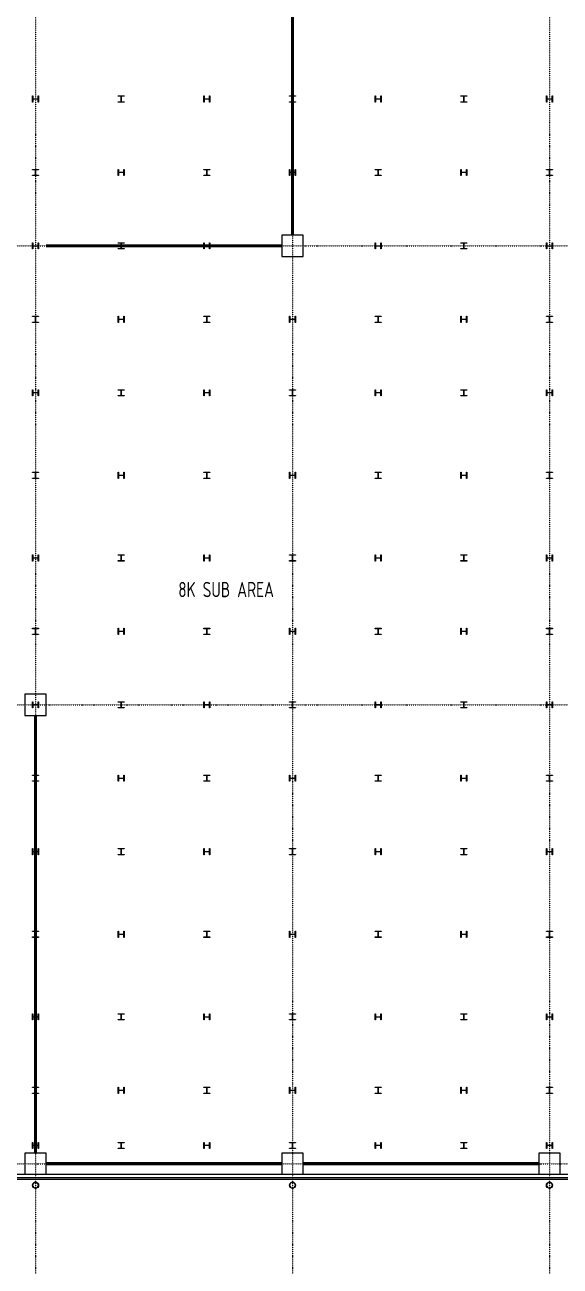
# Model space of a CAD drawing. Extents: x -32000 to 362567, y -29000 to 144214.
# Drawn here: x 218050 to 235550, y -3347 to 37225 of the extents above; entities that cross this region are included whole.
import ezdxf
from ezdxf.enums import TextEntityAlignment as Align

# ---------------------------------------------------------------- set-up
doc = ezdxf.new("R2010")
doc.units = 0
doc.header["$LTSCALE"] = 10
doc.linetypes.add('H12PL25$0$JJP_三點線', pattern=[0.9, 0.3, -0.15, 0, -0.15, 0, -0.15, 0, -0.15])
for name, color, linetype in [('H12PL25$0$A-OBJE-MEP', 252, 'Continuous'), ('H12PL25$0$A-WALL-EX', 252, 'Continuous'), ('H12PL25$0$S-COL', 252, 'Continuous'), ('H12PL25$0$S-GRID', 252, 'Continuous'), ('XFDP20$0$A-CR-TXT', 2, 'Continuous'), ('XFDP20$0$A-Partition-Col (50K)', 1, 'Continuous'), ('XFDP20$0$A-W-P3_(8K)', 2, 'Continuous'), ('XFDP20$0$A-W-R1 (Rockwool) (8K)', 2, 'Continuous')]:
    doc.layers.add(name, color=color, linetype=linetype)
doc.styles.add('XFDP20$0$AA-TXT', font='isocp.shx', dxfattribs={"width": 0.8, "bigfont": 'china.shx'})

# ---------------------------------------------------------------- blocks, each defined once
blk = doc.blocks.new('XFDP20$0$TP1-50-Partition_Col-side')
blk.add_lwpolyline([(-2.5, -4), (-2.5, -3.9), (-2.6, -3.9), (-2.5, -3), (-2.5, -0.3), (-2.4, -0.2), (-0.7, -0.2), (-0.5, -0.2), (-0.1, -0.2), (0, -0.2), (0, -0.2), (0.5, -0.2), (0.6, -0.2), (2.4, -0.2), (2.5, -0.3), (2.5, -3), (2.6, -3.9), (2.5, -3.9), (2.5, -4), (2.7, -4), (2.7, 0), (-2.7, 0), (-2.7, -4)], close=True)
for points in [[(-1.6, -2.1), (-2.3, -2.1, 0.414213), (-2.4, -2.2), (-2.4, -3.6), (-2.5, -3.6), (-2.5, -2.2, -0.414213), (-2.3, -2), (-1.6, -2), (-1.6, -2.1)], [(1.6, -2.1), (2.3, -2.1, -0.414213), (2.4, -2.2), (2.4, -3.6), (2.5, -3.6), (2.5, -2.2, 0.414213), (2.3, -2), (1.6, -2), (1.6, -2.1)]]:
    blk.add_lwpolyline(points, format="xyb")
blk.add_lwpolyline([(2.2, -3.6), (-2.2, -3.6, -0.414214), (-2.3, -3.5), (-2.3, -2.6, -0.414214), (-2.2, -2.5), (-1.3, -2.5, 0.414214), (-1.1, -2.3), (-1.1, -2.2, 0.414214), (-1.3, -2.1), (-1.9, -2.1), (-1.9, -2.1), (-1.3, -2.1, -0.414214), (-1.2, -2.2), (-1.2, -2.3, -0.414214), (-1.3, -2.4), (-2.2, -2.4, 0.414214), (-2.4, -2.6), (-2.4, -3.5, 0.414214), (-2.2, -3.6), (2.2, -3.6, 0.414214), (2.4, -3.5), (2.4, -2.6, 0.414214), (2.2, -2.4), (1.3, -2.4, -0.414214), (1.2, -2.3), (1.2, -2.2, -0.414214), (1.3, -2.1), (1.9, -2.1), (1.9, -2.1), (1.3, -2.1, 0.414214), (1.1, -2.2), (1.1, -2.3, 0.414214), (1.3, -2.5), (2.2, -2.5, -0.414214), (2.3, -2.6), (2.3, -3.5, -0.414214)], format="xyb", close=True)
blk = doc.blocks.new('XFDP20')
at = {"layer": 'XFDP20$0$A-W-P3_(8K)', "ltscale": 0.5}
for p, q in [((226775, 37525), (226775, 30350)), ((226825, 37475), (226825, 30350)), ((218750, 30025), (226450, 30025)), ((218750, 29975), (226450, 29975)), ((218375, 14650), (218375, 350)), ((218425, 14650), (218425, 350))]:
    blk.add_line(p, q, dxfattribs=at)
at = {"layer": 'XFDP20$0$A-W-R1 (Rockwool) (8K)'}
for p, q in [((226450, 25, 0), (218750, 25, 0)), ((227150, 25, 0), (234850, 25, 0)), ((226450, -25, 0), (218750, -25, 0)), ((227150, -25, 0), (234850, -25, 0))]:
    blk.add_line(p, q, dxfattribs=at)
at = {"layer": 'XFDP20$0$A-Partition-Col (50K)', "yscale": 10, "zscale": 10}
for p, xscale, rotation in [((218750, 0), -10, 90), ((226450, 0, 0), 10, 270), ((227150, 0, 0), -10, 90), ((234850, 0), 10, 270)]:
    blk.add_blockref('XFDP20$0$TP1-50-Partition_Col-side', p, dxfattribs=dict(at, xscale=xscale, rotation=rotation))
at = {"layer": 'XFDP20$0$A-CR-TXT', "style": 'XFDP20$0$AA-TXT', "width": 0.8}
blk.add_text('8K SUB AREA', height=500, dxfattribs=at).set_placement((224630, 18768), align=Align.MIDDLE)
blk = doc.blocks.new('H12PL25')
at = {"layer": 'H12PL25$0$A-OBJE-MEP', "lineweight": 0, "flags": 128}
for points in [[(218495, -700, 1), (218305, -700, 1)], [(226895, -700, 1), (226705, -700, 1)], [(235295, -700, 1), (235105, -700, 1)]]:
    blk.add_lwpolyline(points, format="xyb", close=True, dxfattribs=at)
at = {"layer": 'H12PL25$0$A-OBJE-MEP', "lineweight": 0}
for centre in [(218400, -700), (226800, -700), (235200, -700)]:
    blk.add_circle(centre, 100, dxfattribs=at)
at = {"layer": 'H12PL25$0$A-WALL-EX', "lineweight": 0}
blk.add_line((243100, -465), (185050, -465), dxfattribs=at)
at = {"layer": 'H12PL25$0$A-WALL-EX', "lineweight": 0, "flags": 128}
for points in [[(243220, -350), (185050, -350)], [(185050, -500), (243100, -500)], [(185050, -500), (243100, -500)], [(185050, -500), (243100, -500)], [(185050, -500), (243100, -500)]]:
    blk.add_lwpolyline(points, dxfattribs=at)
at = {"layer": 'H12PL25$0$S-COL', "lineweight": 0, "flags": 128}
for points in [[(218300, 34900), (218312, 34900), (218312, 34817, 0.41421356), (218325, 34804), (218475, 34804, 0.41421356), (218488, 34817), (218488, 34900), (218500, 34900), (218500, 34700), (218488, 34700), (218488, 34783, 0.41421356), (218475, 34796), (218325, 34796, 0.41421356), (218312, 34783), (218312, 34700), (218300, 34700)], [(221100, 34700), (221100, 34712), (221183, 34712, 0.41421356), (221196, 34725), (221196, 34875, 0.41421356), (221183, 34888), (221100, 34888), (221100, 34900), (221300, 34900), (221300, 34888), (221217, 34888, 0.41421356), (221204, 34875), (221204, 34725, 0.41421356), (221217, 34712), (221300, 34712), (221300, 34700)], [(223900, 34900), (223912, 34900), (223912, 34817, 0.41421356), (223925, 34804), (224075, 34804, 0.41421356), (224088, 34817), (224088, 34900), (224100, 34900), (224100, 34700), (224088, 34700), (224088, 34783, 0.41421356), (224075, 34796), (223925, 34796, 0.41421356), (223912, 34783), (223912, 34700), (223900, 34700)], [(226700, 34700), (226700, 34712), (226783, 34712, 0.41421356), (226796, 34725), (226796, 34875, 0.41421356), (226783, 34888), (226700, 34888), (226700, 34900), (226900, 34900), (226900, 34888), (226817, 34888, 0.41421356), (226804, 34875), (226804, 34725, 0.41421356), (226817, 34712), (226900, 34712), (226900, 34700)], [(229500, 34900), (229512, 34900), (229512, 34817, 0.41421356), (229525, 34804), (229675, 34804, 0.41421356), (229688, 34817), (229688, 34900), (229700, 34900), (229700, 34700), (229688, 34700), (229688, 34783, 0.41421356), (229675, 34796), (229525, 34796, 0.41421356), (229512, 34783), (229512, 34700), (229500, 34700)], [(232300, 34700), (232300, 34712), (232383, 34712, 0.41421356), (232396, 34725), (232396, 34875, 0.41421356), (232383, 34888), (232300, 34888), (232300, 34900), (232500, 34900), (232500, 34888), (232417, 34888, 0.41421356), (232404, 34875), (232404, 34725, 0.41421356), (232417, 34712), (232500, 34712), (232500, 34700)], [(235100, 34900), (235112, 34900), (235112, 34817, 0.41421356), (235125, 34804), (235275, 34804, 0.41421356), (235288, 34817), (235288, 34900), (235300, 34900), (235300, 34700), (235288, 34700), (235288, 34783, 0.41421356), (235275, 34796), (235125, 34796, 0.41421356), (235112, 34783), (235112, 34700), (235100, 34700)], [(218300, 32300), (218300, 32312), (218383, 32312, 0.41421356), (218396, 32325), (218396, 32475, 0.41421356), (218383, 32488), (218300, 32488), (218300, 32500), (218500, 32500), (218500, 32488), (218417, 32488, 0.41421356), (218404, 32475), (218404, 32325, 0.41421356), (218417, 32312), (218500, 32312), (218500, 32300)], [(221100, 32500), (221112, 32500), (221112, 32417, 0.41421356), (221125, 32404), (221275, 32404, 0.41421356), (221288, 32417), (221288, 32500), (221300, 32500), (221300, 32300), (221288, 32300), (221288, 32383, 0.41421356), (221275, 32396), (221125, 32396, 0.41421356), (221112, 32383), (221112, 32300), (221100, 32300)], [(223900, 32300), (223900, 32312), (223983, 32312, 0.41421356), (223996, 32325), (223996, 32475, 0.41421356), (223983, 32488), (223900, 32488), (223900, 32500), (224100, 32500), (224100, 32488), (224017, 32488, 0.41421356), (224004, 32475), (224004, 32325, 0.41421356), (224017, 32312), (224100, 32312), (224100, 32300)], [(226700, 32500), (226712, 32500), (226712, 32417, 0.41421356), (226725, 32404), (226875, 32404, 0.41421356), (226888, 32417), (226888, 32500), (226900, 32500), (226900, 32300), (226888, 32300), (226888, 32383, 0.41421356), (226875, 32396), (226725, 32396, 0.41421356), (226712, 32383), (226712, 32300), (226700, 32300)], [(229500, 32300), (229500, 32312), (229583, 32312, 0.41421356), (229596, 32325), (229596, 32475, 0.41421356), (229583, 32488), (229500, 32488), (229500, 32500), (229700, 32500), (229700, 32488), (229617, 32488, 0.41421356), (229604, 32475), (229604, 32325, 0.41421356), (229617, 32312), (229700, 32312), (229700, 32300)], [(232300, 32500), (232312, 32500), (232312, 32417, 0.41421356), (232325, 32404), (232475, 32404, 0.41421356), (232488, 32417), (232488, 32500), (232500, 32500), (232500, 32300), (232488, 32300), (232488, 32383, 0.41421356), (232475, 32396), (232325, 32396, 0.41421356), (232312, 32383), (232312, 32300), (232300, 32300)], [(235100, 32300), (235100, 32312), (235183, 32312, 0.41421356), (235196, 32325), (235196, 32475, 0.41421356), (235183, 32488), (235100, 32488), (235100, 32500), (235300, 32500), (235300, 32488), (235217, 32488, 0.41421356), (235204, 32475), (235204, 32325, 0.41421356), (235217, 32312), (235300, 32312), (235300, 32300)], [(218300, 30100), (218312, 30100), (218312, 30017, 0.41421356), (218325, 30004), (218475, 30004, 0.41421356), (218488, 30017), (218488, 30100), (218500, 30100), (218500, 29900), (218488, 29900), (218488, 29983, 0.41421356), (218475, 29996), (218325, 29996, 0.41421356), (218312, 29983), (218312, 29900), (218300, 29900)], [(221100, 29900), (221100, 29912), (221183, 29912, 0.41421356), (221196, 29925), (221196, 30075, 0.41421356), (221183, 30088), (221100, 30088), (221100, 30100), (221300, 30100), (221300, 30088), (221217, 30088, 0.41421356), (221204, 30075), (221204, 29925, 0.41421356), (221217, 29912), (221300, 29912), (221300, 29900)], [(223900, 30100), (223912, 30100), (223912, 30017, 0.41421356), (223925, 30004), (224075, 30004, 0.41421356), (224088, 30017), (224088, 30100), (224100, 30100), (224100, 29900), (224088, 29900), (224088, 29983, 0.41421356), (224075, 29996), (223925, 29996, 0.41421356), (223912, 29983), (223912, 29900), (223900, 29900)], [(229500, 30100), (229512, 30100), (229512, 30017, 0.41421356), (229525, 30004), (229675, 30004, 0.41421356), (229688, 30017), (229688, 30100), (229700, 30100), (229700, 29900), (229688, 29900), (229688, 29983, 0.41421356), (229675, 29996), (229525, 29996, 0.41421356), (229512, 29983), (229512, 29900), (229500, 29900)], [(232300, 29900), (232300, 29912), (232383, 29912, 0.41421356), (232396, 29925), (232396, 30075, 0.41421356), (232383, 30088), (232300, 30088), (232300, 30100), (232500, 30100), (232500, 30088), (232417, 30088, 0.41421356), (232404, 30075), (232404, 29925, 0.41421356), (232417, 29912), (232500, 29912), (232500, 29900)], [(235100, 30100), (235112, 30100), (235112, 30017, 0.41421356), (235125, 30004), (235275, 30004, 0.41421356), (235288, 30017), (235288, 30100), (235300, 30100), (235300, 29900), (235288, 29900), (235288, 29983, 0.41421356), (235275, 29996), (235125, 29996, 0.41421356), (235112, 29983), (235112, 29900), (235100, 29900)], [(218300, 27500), (218300, 27512), (218383, 27512, 0.41421356), (218396, 27525), (218396, 27675, 0.41421356), (218383, 27688), (218300, 27688), (218300, 27700), (218500, 27700), (218500, 27688), (218417, 27688, 0.41421356), (218404, 27675), (218404, 27525, 0.41421356), (218417, 27512), (218500, 27512), (218500, 27500)], [(221100, 27700), (221112, 27700), (221112, 27617, 0.41421356), (221125, 27604), (221275, 27604, 0.41421356), (221288, 27617), (221288, 27700), (221300, 27700), (221300, 27500), (221288, 27500), (221288, 27583, 0.41421356), (221275, 27596), (221125, 27596, 0.41421356), (221112, 27583), (221112, 27500), (221100, 27500)], [(223900, 27500), (223900, 27512), (223983, 27512, 0.41421356), (223996, 27525), (223996, 27675, 0.41421356), (223983, 27688), (223900, 27688), (223900, 27700), (224100, 27700), (224100, 27688), (224017, 27688, 0.41421356), (224004, 27675), (224004, 27525, 0.41421356), (224017, 27512), (224100, 27512), (224100, 27500)], [(226700, 27700), (226712, 27700), (226712, 27617, 0.41421356), (226725, 27604), (226875, 27604, 0.41421356), (226888, 27617), (226888, 27700), (226900, 27700), (226900, 27500), (226888, 27500), (226888, 27583, 0.41421356), (226875, 27596), (226725, 27596, 0.41421356), (226712, 27583), (226712, 27500), (226700, 27500)], [(229500, 27500), (229500, 27512), (229583, 27512, 0.41421356), (229596, 27525), (229596, 27675, 0.41421356), (229583, 27688), (229500, 27688), (229500, 27700), (229700, 27700), (229700, 27688), (229617, 27688, 0.41421356), (229604, 27675), (229604, 27525, 0.41421356), (229617, 27512), (229700, 27512), (229700, 27500)], [(232300, 27700), (232312, 27700), (232312, 27617, 0.41421356), (232325, 27604), (232475, 27604, 0.41421356), (232488, 27617), (232488, 27700), (232500, 27700), (232500, 27500), (232488, 27500), (232488, 27583, 0.41421356), (232475, 27596), (232325, 27596, 0.41421356), (232312, 27583), (232312, 27500), (232300, 27500)], [(235100, 27500), (235100, 27512), (235183, 27512, 0.41421356), (235196, 27525), (235196, 27675, 0.41421356), (235183, 27688), (235100, 27688), (235100, 27700), (235300, 27700), (235300, 27688), (235217, 27688, 0.41421356), (235204, 27675), (235204, 27525, 0.41421356), (235217, 27512), (235300, 27512), (235300, 27500)], [(218300, 25300), (218312, 25300), (218312, 25217, 0.41421356), (218325, 25204), (218475, 25204, 0.41421356), (218488, 25217), (218488, 25300), (218500, 25300), (218500, 25100), (218488, 25100), (218488, 25183, 0.41421356), (218475, 25196), (218325, 25196, 0.41421356), (218312, 25183), (218312, 25100), (218300, 25100)], [(221100, 25100), (221100, 25112), (221183, 25112, 0.41421356), (221196, 25125), (221196, 25275, 0.41421356), (221183, 25288), (221100, 25288), (221100, 25300), (221300, 25300), (221300, 25288), (221217, 25288, 0.41421356), (221204, 25275), (221204, 25125, 0.41421356), (221217, 25112), (221300, 25112), (221300, 25100)], [(223900, 25300), (223912, 25300), (223912, 25217, 0.41421356), (223925, 25204), (224075, 25204, 0.41421356), (224088, 25217), (224088, 25300), (224100, 25300), (224100, 25100), (224088, 25100), (224088, 25183, 0.41421356), (224075, 25196), (223925, 25196, 0.41421356), (223912, 25183), (223912, 25100), (223900, 25100)], [(226700, 25100), (226700, 25112), (226783, 25112, 0.41421356), (226796, 25125), (226796, 25275, 0.41421356), (226783, 25288), (226700, 25288), (226700, 25300), (226900, 25300), (226900, 25288), (226817, 25288, 0.41421356), (226804, 25275), (226804, 25125, 0.41421356), (226817, 25112), (226900, 25112), (226900, 25100)], [(229500, 25300), (229512, 25300), (229512, 25217, 0.41421356), (229525, 25204), (229675, 25204, 0.41421356), (229688, 25217), (229688, 25300), (229700, 25300), (229700, 25100), (229688, 25100), (229688, 25183, 0.41421356), (229675, 25196), (229525, 25196, 0.41421356), (229512, 25183), (229512, 25100), (229500, 25100)], [(232300, 25100), (232300, 25112), (232383, 25112, 0.41421356), (232396, 25125), (232396, 25275, 0.41421356), (232383, 25288), (232300, 25288), (232300, 25300), (232500, 25300), (232500, 25288), (232417, 25288, 0.41421356), (232404, 25275), (232404, 25125, 0.41421356), (232417, 25112), (232500, 25112), (232500, 25100)], [(235100, 25300), (235112, 25300), (235112, 25217, 0.41421356), (235125, 25204), (235275, 25204, 0.41421356), (235288, 25217), (235288, 25300), (235300, 25300), (235300, 25100), (235288, 25100), (235288, 25183, 0.41421356), (235275, 25196), (235125, 25196, 0.41421356), (235112, 25183), (235112, 25100), (235100, 25100)], [(218300, 22400), (218300, 22412), (218383, 22412, 0.41421356), (218396, 22425), (218396, 22575, 0.41421356), (218383, 22588), (218300, 22588), (218300, 22600), (218500, 22600), (218500, 22588), (218417, 22588, 0.41421356), (218404, 22575), (218404, 22425, 0.41421356), (218417, 22412), (218500, 22412), (218500, 22400)], [(221100, 22600), (221112, 22600), (221112, 22517, 0.41421356), (221125, 22504), (221275, 22504, 0.41421356), (221288, 22517), (221288, 22600), (221300, 22600), (221300, 22400), (221288, 22400), (221288, 22483, 0.41421356), (221275, 22496), (221125, 22496, 0.41421356), (221112, 22483), (221112, 22400), (221100, 22400)], [(223900, 22400), (223900, 22412), (223983, 22412, 0.41421356), (223996, 22425), (223996, 22575, 0.41421356), (223983, 22588), (223900, 22588), (223900, 22600), (224100, 22600), (224100, 22588), (224017, 22588, 0.41421356), (224004, 22575), (224004, 22425, 0.41421356), (224017, 22412), (224100, 22412), (224100, 22400)], [(226700, 22600), (226712, 22600), (226712, 22517, 0.41421356), (226725, 22504), (226875, 22504, 0.41421356), (226888, 22517), (226888, 22600), (226900, 22600), (226900, 22400), (226888, 22400), (226888, 22483, 0.41421356), (226875, 22496), (226725, 22496, 0.41421356), (226712, 22483), (226712, 22400), (226700, 22400)], [(229500, 22400), (229500, 22412), (229583, 22412, 0.41421356), (229596, 22425), (229596, 22575, 0.41421356), (229583, 22588), (229500, 22588), (229500, 22600), (229700, 22600), (229700, 22588), (229617, 22588, 0.41421356), (229604, 22575), (229604, 22425, 0.41421356), (229617, 22412), (229700, 22412), (229700, 22400)], [(232300, 22600), (232312, 22600), (232312, 22517, 0.41421356), (232325, 22504), (232475, 22504, 0.41421356), (232488, 22517), (232488, 22600), (232500, 22600), (232500, 22400), (232488, 22400), (232488, 22483, 0.41421356), (232475, 22496), (232325, 22496, 0.41421356), (232312, 22483), (232312, 22400), (232300, 22400)], [(235100, 22400), (235100, 22412), (235183, 22412, 0.41421356), (235196, 22425), (235196, 22575, 0.41421356), (235183, 22588), (235100, 22588), (235100, 22600), (235300, 22600), (235300, 22588), (235217, 22588, 0.41421356), (235204, 22575), (235204, 22425, 0.41421356), (235217, 22412), (235300, 22412), (235300, 22400)], [(218300, 19900), (218312, 19900), (218312, 19817, 0.41421356), (218325, 19804), (218475, 19804, 0.41421356), (218488, 19817), (218488, 19900), (218500, 19900), (218500, 19700), (218488, 19700), (218488, 19783, 0.41421356), (218475, 19796), (218325, 19796, 0.41421356), (218312, 19783), (218312, 19700), (218300, 19700)], [(221100, 19700), (221100, 19712), (221183, 19712, 0.41421356), (221196, 19725), (221196, 19875, 0.41421356), (221183, 19888), (221100, 19888), (221100, 19900), (221300, 19900), (221300, 19888), (221217, 19888, 0.41421356), (221204, 19875), (221204, 19725, 0.41421356), (221217, 19712), (221300, 19712), (221300, 19700)], [(223900, 19900), (223912, 19900), (223912, 19817, 0.41421356), (223925, 19804), (224075, 19804, 0.41421356), (224088, 19817), (224088, 19900), (224100, 19900), (224100, 19700), (224088, 19700), (224088, 19783, 0.41421356), (224075, 19796), (223925, 19796, 0.41421356), (223912, 19783), (223912, 19700), (223900, 19700)], [(226700, 19700), (226700, 19712), (226783, 19712, 0.41421356), (226796, 19725), (226796, 19875, 0.41421356), (226783, 19888), (226700, 19888), (226700, 19900), (226900, 19900), (226900, 19888), (226817, 19888, 0.41421356), (226804, 19875), (226804, 19725, 0.41421356), (226817, 19712), (226900, 19712), (226900, 19700)], [(229500, 19900), (229512, 19900), (229512, 19817, 0.41421356), (229525, 19804), (229675, 19804, 0.41421356), (229688, 19817), (229688, 19900), (229700, 19900), (229700, 19700), (229688, 19700), (229688, 19783, 0.41421356), (229675, 19796), (229525, 19796, 0.41421356), (229512, 19783), (229512, 19700), (229500, 19700)], [(232300, 19700), (232300, 19712), (232383, 19712, 0.41421356), (232396, 19725), (232396, 19875, 0.41421356), (232383, 19888), (232300, 19888), (232300, 19900), (232500, 19900), (232500, 19888), (232417, 19888, 0.41421356), (232404, 19875), (232404, 19725, 0.41421356), (232417, 19712), (232500, 19712), (232500, 19700)], [(235100, 19900), (235112, 19900), (235112, 19817, 0.41421356), (235125, 19804), (235275, 19804, 0.41421356), (235288, 19817), (235288, 19900), (235300, 19900), (235300, 19700), (235288, 19700), (235288, 19783, 0.41421356), (235275, 19796), (235125, 19796, 0.41421356), (235112, 19783), (235112, 19700), (235100, 19700)], [(218300, 17300), (218300, 17312), (218383, 17312, 0.41421356), (218396, 17325), (218396, 17475, 0.41421356), (218383, 17488), (218300, 17488), (218300, 17500), (218500, 17500), (218500, 17488), (218417, 17488, 0.41421356), (218404, 17475), (218404, 17325, 0.41421356), (218417, 17312), (218500, 17312), (218500, 17300)], [(221100, 17500), (221112, 17500), (221112, 17417, 0.41421356), (221125, 17404), (221275, 17404, 0.41421356), (221288, 17417), (221288, 17500), (221300, 17500), (221300, 17300), (221288, 17300), (221288, 17383, 0.41421356), (221275, 17396), (221125, 17396, 0.41421356), (221112, 17383), (221112, 17300), (221100, 17300)], [(223900, 17300), (223900, 17312), (223983, 17312, 0.41421356), (223996, 17325), (223996, 17475, 0.41421356), (223983, 17488), (223900, 17488), (223900, 17500), (224100, 17500), (224100, 17488), (224017, 17488, 0.41421356), (224004, 17475), (224004, 17325, 0.41421356), (224017, 17312), (224100, 17312), (224100, 17300)], [(226700, 17500), (226712, 17500), (226712, 17417, 0.41421356), (226725, 17404), (226875, 17404, 0.41421356), (226888, 17417), (226888, 17500), (226900, 17500), (226900, 17300), (226888, 17300), (226888, 17383, 0.41421356), (226875, 17396), (226725, 17396, 0.41421356), (226712, 17383), (226712, 17300), (226700, 17300)], [(229500, 17300), (229500, 17312), (229583, 17312, 0.41421356), (229596, 17325), (229596, 17475, 0.41421356), (229583, 17488), (229500, 17488), (229500, 17500), (229700, 17500), (229700, 17488), (229617, 17488, 0.41421356), (229604, 17475), (229604, 17325, 0.41421356), (229617, 17312), (229700, 17312), (229700, 17300)], [(232300, 17500), (232312, 17500), (232312, 17417, 0.41421356), (232325, 17404), (232475, 17404, 0.41421356), (232488, 17417), (232488, 17500), (232500, 17500), (232500, 17300), (232488, 17300), (232488, 17383, 0.41421356), (232475, 17396), (232325, 17396, 0.41421356), (232312, 17383), (232312, 17300), (232300, 17300)], [(235100, 17300), (235100, 17312), (235183, 17312, 0.41421356), (235196, 17325), (235196, 17475, 0.41421356), (235183, 17488), (235100, 17488), (235100, 17500), (235300, 17500), (235300, 17488), (235217, 17488, 0.41421356), (235204, 17475), (235204, 17325, 0.41421356), (235217, 17312), (235300, 17312), (235300, 17300)], [(218300, 15100), (218312, 15100), (218312, 15017, 0.41421356), (218325, 15004), (218475, 15004, 0.41421356), (218488, 15017), (218488, 15100), (218500, 15100), (218500, 14900), (218488, 14900), (218488, 14983, 0.41421356), (218475, 14996), (218325, 14996, 0.41421356), (218312, 14983), (218312, 14900), (218300, 14900)], [(221100, 14900), (221100, 14912), (221183, 14912, 0.41421356), (221196, 14925), (221196, 15075, 0.41421356), (221183, 15088), (221100, 15088), (221100, 15100), (221300, 15100), (221300, 15088), (221217, 15088, 0.41421356), (221204, 15075), (221204, 14925, 0.41421356), (221217, 14912), (221300, 14912), (221300, 14900)], [(223900, 15100), (223912, 15100), (223912, 15017, 0.41421356), (223925, 15004), (224075, 15004, 0.41421356), (224088, 15017), (224088, 15100), (224100, 15100), (224100, 14900), (224088, 14900), (224088, 14983, 0.41421356), (224075, 14996), (223925, 14996, 0.41421356), (223912, 14983), (223912, 14900), (223900, 14900)], [(226700, 14900), (226700, 14912), (226783, 14912, 0.41421356), (226796, 14925), (226796, 15075, 0.41421356), (226783, 15088), (226700, 15088), (226700, 15100), (226900, 15100), (226900, 15088), (226817, 15088, 0.41421356), (226804, 15075), (226804, 14925, 0.41421356), (226817, 14912), (226900, 14912), (226900, 14900)], [(229500, 15100), (229512, 15100), (229512, 15017, 0.41421356), (229525, 15004), (229675, 15004, 0.41421356), (229688, 15017), (229688, 15100), (229700, 15100), (229700, 14900), (229688, 14900), (229688, 14983, 0.41421356), (229675, 14996), (229525, 14996, 0.41421356), (229512, 14983), (229512, 14900), (229500, 14900)], [(232300, 14900), (232300, 14912), (232383, 14912, 0.41421356), (232396, 14925), (232396, 15075, 0.41421356), (232383, 15088), (232300, 15088), (232300, 15100), (232500, 15100), (232500, 15088), (232417, 15088, 0.41421356), (232404, 15075), (232404, 14925, 0.41421356), (232417, 14912), (232500, 14912), (232500, 14900)], [(235100, 15100), (235112, 15100), (235112, 15017, 0.41421356), (235125, 15004), (235275, 15004, 0.41421356), (235288, 15017), (235288, 15100), (235300, 15100), (235300, 14900), (235288, 14900), (235288, 14983, 0.41421356), (235275, 14996), (235125, 14996, 0.41421356), (235112, 14983), (235112, 14900), (235100, 14900)], [(218300, 12500), (218300, 12512), (218383, 12512, 0.41421356), (218396, 12525), (218396, 12675, 0.41421356), (218383, 12688), (218300, 12688), (218300, 12700), (218500, 12700), (218500, 12688), (218417, 12688, 0.41421356), (218404, 12675), (218404, 12525, 0.41421356), (218417, 12512), (218500, 12512), (218500, 12500)], [(221100, 12700), (221112, 12700), (221112, 12617, 0.41421356), (221125, 12604), (221275, 12604, 0.41421356), (221288, 12617), (221288, 12700), (221300, 12700), (221300, 12500), (221288, 12500), (221288, 12583, 0.41421356), (221275, 12596), (221125, 12596, 0.41421356), (221112, 12583), (221112, 12500), (221100, 12500)], [(223900, 12500), (223900, 12512), (223983, 12512, 0.41421356), (223996, 12525), (223996, 12675, 0.41421356), (223983, 12688), (223900, 12688), (223900, 12700), (224100, 12700), (224100, 12688), (224017, 12688, 0.41421356), (224004, 12675), (224004, 12525, 0.41421356), (224017, 12512), (224100, 12512), (224100, 12500)], [(226700, 12700), (226712, 12700), (226712, 12617, 0.41421356), (226725, 12604), (226875, 12604, 0.41421356), (226888, 12617), (226888, 12700), (226900, 12700), (226900, 12500), (226888, 12500), (226888, 12583, 0.41421356), (226875, 12596), (226725, 12596, 0.41421356), (226712, 12583), (226712, 12500), (226700, 12500)], [(229500, 12500), (229500, 12512), (229583, 12512, 0.41421356), (229596, 12525), (229596, 12675, 0.41421356), (229583, 12688), (229500, 12688), (229500, 12700), (229700, 12700), (229700, 12688), (229617, 12688, 0.41421356), (229604, 12675), (229604, 12525, 0.41421356), (229617, 12512), (229700, 12512), (229700, 12500)], [(232300, 12700), (232312, 12700), (232312, 12617, 0.41421356), (232325, 12604), (232475, 12604, 0.41421356), (232488, 12617), (232488, 12700), (232500, 12700), (232500, 12500), (232488, 12500), (232488, 12583, 0.41421356), (232475, 12596), (232325, 12596, 0.41421356), (232312, 12583), (232312, 12500), (232300, 12500)], [(235100, 12500), (235100, 12512), (235183, 12512, 0.41421356), (235196, 12525), (235196, 12675, 0.41421356), (235183, 12688), (235100, 12688), (235100, 12700), (235300, 12700), (235300, 12688), (235217, 12688, 0.41421356), (235204, 12675), (235204, 12525, 0.41421356), (235217, 12512), (235300, 12512), (235300, 12500)], [(218300, 10300), (218312, 10300), (218312, 10217, 0.41421356), (218325, 10204), (218475, 10204, 0.41421356), (218488, 10217), (218488, 10300), (218500, 10300), (218500, 10100), (218488, 10100), (218488, 10183, 0.41421356), (218475, 10196), (218325, 10196, 0.41421356), (218312, 10183), (218312, 10100), (218300, 10100)], [(221100, 10100), (221100, 10112), (221183, 10112, 0.41421356), (221196, 10125), (221196, 10275, 0.41421356), (221183, 10288), (221100, 10288), (221100, 10300), (221300, 10300), (221300, 10288), (221217, 10288, 0.41421356), (221204, 10275), (221204, 10125, 0.41421356), (221217, 10112), (221300, 10112), (221300, 10100)], [(223900, 10300), (223912, 10300), (223912, 10217, 0.41421356), (223925, 10204), (224075, 10204, 0.41421356), (224088, 10217), (224088, 10300), (224100, 10300), (224100, 10100), (224088, 10100), (224088, 10183, 0.41421356), (224075, 10196), (223925, 10196, 0.41421356), (223912, 10183), (223912, 10100), (223900, 10100)], [(226700, 10100), (226700, 10112), (226783, 10112, 0.41421356), (226796, 10125), (226796, 10275, 0.41421356), (226783, 10288), (226700, 10288), (226700, 10300), (226900, 10300), (226900, 10288), (226817, 10288, 0.41421356), (226804, 10275), (226804, 10125, 0.41421356), (226817, 10112), (226900, 10112), (226900, 10100)], [(229500, 10300), (229512, 10300), (229512, 10217, 0.41421356), (229525, 10204), (229675, 10204, 0.41421356), (229688, 10217), (229688, 10300), (229700, 10300), (229700, 10100), (229688, 10100), (229688, 10183, 0.41421356), (229675, 10196), (229525, 10196, 0.41421356), (229512, 10183), (229512, 10100), (229500, 10100)], [(232300, 10100), (232300, 10112), (232383, 10112, 0.41421356), (232396, 10125), (232396, 10275, 0.41421356), (232383, 10288), (232300, 10288), (232300, 10300), (232500, 10300), (232500, 10288), (232417, 10288, 0.41421356), (232404, 10275), (232404, 10125, 0.41421356), (232417, 10112), (232500, 10112), (232500, 10100)], [(235100, 10300), (235112, 10300), (235112, 10217, 0.41421356), (235125, 10204), (235275, 10204, 0.41421356), (235288, 10217), (235288, 10300), (235300, 10300), (235300, 10100), (235288, 10100), (235288, 10183, 0.41421356), (235275, 10196), (235125, 10196, 0.41421356), (235112, 10183), (235112, 10100), (235100, 10100)], [(218300, 7400), (218300, 7412), (218383, 7412, 0.41421356), (218396, 7425), (218396, 7575, 0.41421356), (218383, 7588), (218300, 7588), (218300, 7600), (218500, 7600), (218500, 7588), (218417, 7588, 0.41421356), (218404, 7575), (218404, 7425, 0.41421356), (218417, 7412), (218500, 7412), (218500, 7400)], [(221100, 7600), (221112, 7600), (221112, 7517, 0.41421356), (221125, 7504), (221275, 7504, 0.41421356), (221288, 7517), (221288, 7600), (221300, 7600), (221300, 7400), (221288, 7400), (221288, 7483, 0.41421356), (221275, 7496), (221125, 7496, 0.41421356), (221112, 7483), (221112, 7400), (221100, 7400)], [(223900, 7400), (223900, 7412), (223983, 7412, 0.41421356), (223996, 7425), (223996, 7575, 0.41421356), (223983, 7588), (223900, 7588), (223900, 7600), (224100, 7600), (224100, 7588), (224017, 7588, 0.41421356), (224004, 7575), (224004, 7425, 0.41421356), (224017, 7412), (224100, 7412), (224100, 7400)], [(226700, 7600), (226712, 7600), (226712, 7517, 0.41421356), (226725, 7504), (226875, 7504, 0.41421356), (226888, 7517), (226888, 7600), (226900, 7600), (226900, 7400), (226888, 7400), (226888, 7483, 0.41421356), (226875, 7496), (226725, 7496, 0.41421356), (226712, 7483), (226712, 7400), (226700, 7400)], [(229500, 7400), (229500, 7412), (229583, 7412, 0.41421356), (229596, 7425), (229596, 7575, 0.41421356), (229583, 7588), (229500, 7588), (229500, 7600), (229700, 7600), (229700, 7588), (229617, 7588, 0.41421356), (229604, 7575), (229604, 7425, 0.41421356), (229617, 7412), (229700, 7412), (229700, 7400)], [(232300, 7600), (232312, 7600), (232312, 7517, 0.41421356), (232325, 7504), (232475, 7504, 0.41421356), (232488, 7517), (232488, 7600), (232500, 7600), (232500, 7400), (232488, 7400), (232488, 7483, 0.41421356), (232475, 7496), (232325, 7496, 0.41421356), (232312, 7483), (232312, 7400), (232300, 7400)], [(235100, 7400), (235100, 7412), (235183, 7412, 0.41421356), (235196, 7425), (235196, 7575, 0.41421356), (235183, 7588), (235100, 7588), (235100, 7600), (235300, 7600), (235300, 7588), (235217, 7588, 0.41421356), (235204, 7575), (235204, 7425, 0.41421356), (235217, 7412), (235300, 7412), (235300, 7400)], [(218300, 4900), (218312, 4900), (218312, 4817, 0.41421356), (218325, 4804), (218475, 4804, 0.41421356), (218488, 4817), (218488, 4900), (218500, 4900), (218500, 4700), (218488, 4700), (218488, 4783, 0.41421356), (218475, 4796), (218325, 4796, 0.41421356), (218312, 4783), (218312, 4700), (218300, 4700)], [(221100, 4700), (221100, 4712), (221183, 4712, 0.41421356), (221196, 4725), (221196, 4875, 0.41421356), (221183, 4888), (221100, 4888), (221100, 4900), (221300, 4900), (221300, 4888), (221217, 4888, 0.41421356), (221204, 4875), (221204, 4725, 0.41421356), (221217, 4712), (221300, 4712), (221300, 4700)], [(223900, 4900), (223912, 4900), (223912, 4817, 0.41421356), (223925, 4804), (224075, 4804, 0.41421356), (224088, 4817), (224088, 4900), (224100, 4900), (224100, 4700), (224088, 4700), (224088, 4783, 0.41421356), (224075, 4796), (223925, 4796, 0.41421356), (223912, 4783), (223912, 4700), (223900, 4700)], [(226700, 4700), (226700, 4712), (226783, 4712, 0.41421356), (226796, 4725), (226796, 4875, 0.41421356), (226783, 4888), (226700, 4888), (226700, 4900), (226900, 4900), (226900, 4888), (226817, 4888, 0.41421356), (226804, 4875), (226804, 4725, 0.41421356), (226817, 4712), (226900, 4712), (226900, 4700)], [(229500, 4900), (229512, 4900), (229512, 4817, 0.41421356), (229525, 4804), (229675, 4804, 0.41421356), (229688, 4817), (229688, 4900), (229700, 4900), (229700, 4700), (229688, 4700), (229688, 4783, 0.41421356), (229675, 4796), (229525, 4796, 0.41421356), (229512, 4783), (229512, 4700), (229500, 4700)], [(232300, 4700), (232300, 4712), (232383, 4712, 0.41421356), (232396, 4725), (232396, 4875, 0.41421356), (232383, 4888), (232300, 4888), (232300, 4900), (232500, 4900), (232500, 4888), (232417, 4888, 0.41421356), (232404, 4875), (232404, 4725, 0.41421356), (232417, 4712), (232500, 4712), (232500, 4700)], [(235100, 4900), (235112, 4900), (235112, 4817, 0.41421356), (235125, 4804), (235275, 4804, 0.41421356), (235288, 4817), (235288, 4900), (235300, 4900), (235300, 4700), (235288, 4700), (235288, 4783, 0.41421356), (235275, 4796), (235125, 4796, 0.41421356), (235112, 4783), (235112, 4700), (235100, 4700)], [(218300, 2300), (218300, 2312), (218383, 2312, 0.41421356), (218396, 2325), (218396, 2475, 0.41421356), (218383, 2488), (218300, 2488), (218300, 2500), (218500, 2500), (218500, 2488), (218417, 2488, 0.41421356), (218404, 2475), (218404, 2325, 0.41421356), (218417, 2312), (218500, 2312), (218500, 2300)], [(221100, 2500), (221112, 2500), (221112, 2417, 0.41421356), (221125, 2404), (221275, 2404, 0.41421356), (221288, 2417), (221288, 2500), (221300, 2500), (221300, 2300), (221288, 2300), (221288, 2383, 0.41421356), (221275, 2396), (221125, 2396, 0.41421356), (221112, 2383), (221112, 2300), (221100, 2300)], [(223900, 2300), (223900, 2312), (223983, 2312, 0.41421356), (223996, 2325), (223996, 2475, 0.41421356), (223983, 2488), (223900, 2488), (223900, 2500), (224100, 2500), (224100, 2488), (224017, 2488, 0.41421356), (224004, 2475), (224004, 2325, 0.41421356), (224017, 2312), (224100, 2312), (224100, 2300)], [(226700, 2500), (226712, 2500), (226712, 2417, 0.41421356), (226725, 2404), (226875, 2404, 0.41421356), (226888, 2417), (226888, 2500), (226900, 2500), (226900, 2300), (226888, 2300), (226888, 2383, 0.41421356), (226875, 2396), (226725, 2396, 0.41421356), (226712, 2383), (226712, 2300), (226700, 2300)], [(229500, 2300), (229500, 2312), (229583, 2312, 0.41421356), (229596, 2325), (229596, 2475, 0.41421356), (229583, 2488), (229500, 2488), (229500, 2500), (229700, 2500), (229700, 2488), (229617, 2488, 0.41421356), (229604, 2475), (229604, 2325, 0.41421356), (229617, 2312), (229700, 2312), (229700, 2300)], [(232300, 2500), (232312, 2500), (232312, 2417, 0.41421356), (232325, 2404), (232475, 2404, 0.41421356), (232488, 2417), (232488, 2500), (232500, 2500), (232500, 2300), (232488, 2300), (232488, 2383, 0.41421356), (232475, 2396), (232325, 2396, 0.41421356), (232312, 2383), (232312, 2300), (232300, 2300)], [(235100, 2300), (235100, 2312), (235183, 2312, 0.41421356), (235196, 2325), (235196, 2475, 0.41421356), (235183, 2488), (235100, 2488), (235100, 2500), (235300, 2500), (235300, 2488), (235217, 2488, 0.41421356), (235204, 2475), (235204, 2325, 0.41421356), (235217, 2312), (235300, 2312), (235300, 2300)], [(218300, 700), (218312, 700), (218312, 617, 0.41421356), (218325, 604), (218475, 604, 0.41421356), (218488, 617), (218488, 700), (218500, 700), (218500, 500), (218488, 500), (218488, 583, 0.41421356), (218475, 596), (218325, 596, 0.41421356), (218312, 583), (218312, 500), (218300, 500)], [(221100, 500), (221100, 512), (221183, 512, 0.41421356), (221196, 525), (221196, 675, 0.41421356), (221183, 688), (221100, 688), (221100, 700), (221300, 700), (221300, 688), (221217, 688, 0.41421356), (221204, 675), (221204, 525, 0.41421356), (221217, 512), (221300, 512), (221300, 500)], [(223900, 700), (223912, 700), (223912, 617, 0.41421356), (223925, 604), (224075, 604, 0.41421356), (224088, 617), (224088, 700), (224100, 700), (224100, 500), (224088, 500), (224088, 583, 0.41421356), (224075, 596), (223925, 596, 0.41421356), (223912, 583), (223912, 500), (223900, 500)], [(226700, 500), (226700, 512), (226783, 512, 0.41421356), (226796, 525), (226796, 675, 0.41421356), (226783, 688), (226700, 688), (226700, 700), (226900, 700), (226900, 688), (226817, 688, 0.41421356), (226804, 675), (226804, 525, 0.41421356), (226817, 512), (226900, 512), (226900, 500)], [(229500, 700), (229512, 700), (229512, 617, 0.41421356), (229525, 604), (229675, 604, 0.41421356), (229688, 617), (229688, 700), (229700, 700), (229700, 500), (229688, 500), (229688, 583, 0.41421356), (229675, 596), (229525, 596, 0.41421356), (229512, 583), (229512, 500), (229500, 500)], [(232300, 500), (232300, 512), (232383, 512, 0.41421356), (232396, 525), (232396, 675, 0.41421356), (232383, 688), (232300, 688), (232300, 700), (232500, 700), (232500, 688), (232417, 688, 0.41421356), (232404, 675), (232404, 525, 0.41421356), (232417, 512), (232500, 512), (232500, 500)], [(235100, 700), (235112, 700), (235112, 617, 0.41421356), (235125, 604), (235275, 604, 0.41421356), (235288, 617), (235288, 700), (235300, 700), (235300, 500), (235288, 500), (235288, 583, 0.41421356), (235275, 596), (235125, 596, 0.41421356), (235112, 583), (235112, 500), (235100, 500)]]:
    blk.add_lwpolyline(points, format="xyb", close=True, dxfattribs=at)
for points in [[(226450, 29650), (227150, 29650), (227150, 30350), (226450, 30350)], [(218050, 14650), (218750, 14650), (218750, 15350), (218050, 15350)]]:
    blk.add_lwpolyline(points, close=True, dxfattribs=at)
for points in [[(218750, -350), (218750, 350), (218050, 350), (218050, -350)], [(227150, -350), (227150, 350), (226450, 350), (226450, -350)], [(235550, -350), (235550, 350), (234850, 350), (234850, -350)]]:
    blk.add_lwpolyline(points, dxfattribs=at)
at = {"layer": 'H12PL25$0$S-GRID', "linetype": 'H12PL25$0$JJP_三點線', "lineweight": 0}
for p, q in [((218400, 128250), (218400, -28000)), ((226800, 128250), (226800, -28000)), ((235200, 128250), (235200, -28000)), ((-29000, 30000), (289600, 30000)), ((-29000, 15000), (289600, 15000)), ((-29000, 0), (289600, 0))]:
    blk.add_line(p, q, dxfattribs=at)
blk.add_blockref('XFDP20', (0, 0))

msp = doc.modelspace()

# ---------------------------------------------------------------- block references
msp.add_blockref('H12PL25', (0, 0))

doc.saveas('drawing.dxf')
